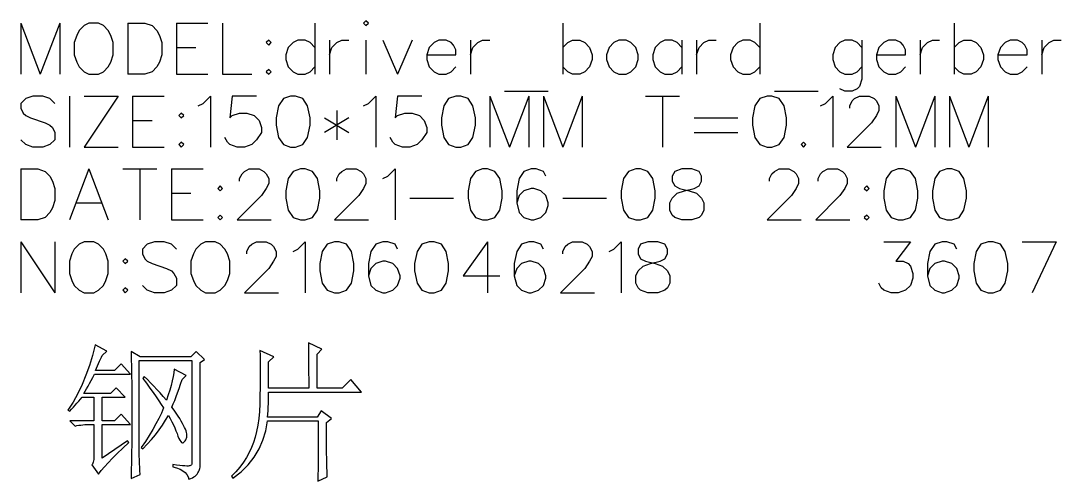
# Model space of a CAD drawing. Extents: x -75 to 75, y -125 to 75.
# Drawn here: x -68.5 to 7.9, y -125.2 to -91.4 of the extents above; entities that cross this region are included whole.
import ezdxf

# ---------------------------------------------------------------- set-up
doc = ezdxf.new("R2010")
doc.units = 0
doc.header["$MEASUREMENT"] = 0
doc.layers.get('0').update_dxf_attribs({"linetype": 'CONTINUOUS'})

msp = doc.modelspace()

# ---------------------------------------------------------------- linework, layer by layer
for points in [[(-68.54605, -91.540479), (-68.54605, -95.290479)], [(-68.54605, -91.540479), (-67.117476, -95.290479)], [(-65.688906, -91.540479), (-67.117476, -95.290479)], [(-65.688906, -91.540479), (-65.688906, -95.290479)], [(-63.546045, -91.540479), (-63.903188, -91.719043), (-63.903188, -91.719043), (-64.260332, -92.076191), (-64.260332, -92.076191), (-64.438911, -92.43333), (-64.438911, -92.43333), (-64.617476, -92.969053), (-64.617476, -92.969053), (-64.617476, -93.861904), (-64.617476, -93.861904), (-64.438911, -94.397617), (-64.438911, -94.397617), (-64.260332, -94.754766), (-64.260332, -94.754766), (-63.903188, -95.111904), (-63.903188, -95.111904), (-63.546045, -95.290479), (-63.546045, -95.290479), (-62.831768, -95.290479), (-62.831768, -95.290479), (-62.474619, -95.111904), (-62.474619, -95.111904), (-62.117476, -94.754766), (-62.117476, -94.754766), (-61.938906, -94.397617), (-61.938906, -94.397617), (-61.760337, -93.861904), (-61.760337, -93.861904), (-61.760337, -92.969053), (-61.760337, -92.969053), (-61.938906, -92.43333), (-61.938906, -92.43333), (-62.117476, -92.076191), (-62.117476, -92.076191), (-62.474619, -91.719043), (-62.474619, -91.719043), (-62.831768, -91.540479), (-62.831768, -91.540479), (-63.546045, -91.540479)], [(-60.688906, -91.540479), (-60.688906, -95.290479)], [(-60.688906, -91.540479), (-59.438906, -91.540479), (-59.438906, -91.540479), (-58.903193, -91.719043), (-58.903193, -91.719043), (-58.54605, -92.076191), (-58.54605, -92.076191), (-58.367476, -92.43333), (-58.367476, -92.43333), (-58.188906, -92.969053), (-58.188906, -92.969053), (-58.188906, -93.861904), (-58.188906, -93.861904), (-58.367476, -94.397617), (-58.367476, -94.397617), (-58.54605, -94.754766), (-58.54605, -94.754766), (-58.903193, -95.111904), (-58.903193, -95.111904), (-59.438906, -95.290479), (-59.438906, -95.290479), (-60.688906, -95.290479)], [(-57.117476, -91.540479), (-57.117476, -95.290479)], [(-57.117476, -91.540479), (-54.79605, -91.540479)], [(-53.724619, -91.540479), (-53.724619, -95.290479)], [(-46.938906, -91.540479), (-46.938906, -95.290479)], [(-43.367476, -91.540479), (-43.188906, -91.719043), (-43.188906, -91.719043), (-43.010337, -91.540479), (-43.010337, -91.540479), (-43.188906, -91.361914), (-43.188906, -91.361914), (-43.367476, -91.540479)], [(-28.724622, -91.540479), (-28.724622, -95.290479)], [(-14.260337, -91.540479), (-14.260337, -95.290479)], [(0.025377, -91.540479), (0.025377, -95.290479)], [(-50.331763, -92.790479), (-50.510337, -92.969053), (-50.510337, -92.969053), (-50.331763, -93.147617), (-50.331763, -93.147617), (-50.153193, -92.969053), (-50.153193, -92.969053), (-50.331763, -92.790479)], [(-46.938906, -93.326191), (-47.296045, -92.969053), (-47.296045, -92.969053), (-47.653188, -92.790479), (-47.653188, -92.790479), (-48.188906, -92.790479), (-48.188906, -92.790479), (-48.54605, -92.969053), (-48.54605, -92.969053), (-48.903188, -93.326191), (-48.903188, -93.326191), (-49.081763, -93.861904), (-49.081763, -93.861904), (-49.081763, -94.219053), (-49.081763, -94.219053), (-48.903188, -94.754766), (-48.903188, -94.754766), (-48.54605, -95.111904), (-48.54605, -95.111904), (-48.188906, -95.290479), (-48.188906, -95.290479), (-47.653188, -95.290479), (-47.653188, -95.290479), (-47.296045, -95.111904), (-47.296045, -95.111904), (-46.938906, -94.754766)], [(-45.867476, -92.790479), (-45.867476, -95.290479)], [(-45.867476, -93.861904), (-45.688906, -93.326191), (-45.688906, -93.326191), (-45.331763, -92.969053), (-45.331763, -92.969053), (-44.974619, -92.790479), (-44.974619, -92.790479), (-44.438906, -92.790479)], [(-43.188906, -92.790479), (-43.188906, -95.290479)], [(-41.938906, -92.790479), (-40.867478, -95.290479)], [(-39.796047, -92.790479), (-40.867478, -95.290479)], [(-38.724619, -93.861904), (-36.581763, -93.861904), (-36.581763, -93.861904), (-36.581763, -93.504766), (-36.581763, -93.504766), (-36.760334, -93.147617), (-36.760334, -93.147617), (-36.938906, -92.969053), (-36.938906, -92.969053), (-37.29605, -92.790479), (-37.29605, -92.790479), (-37.83176, -92.790479), (-37.83176, -92.790479), (-38.188904, -92.969053), (-38.188904, -92.969053), (-38.546047, -93.326191), (-38.546047, -93.326191), (-38.724619, -93.861904), (-38.724619, -93.861904), (-38.724619, -94.219053), (-38.724619, -94.219053), (-38.546047, -94.754766), (-38.546047, -94.754766), (-38.188904, -95.111904), (-38.188904, -95.111904), (-37.83176, -95.290479), (-37.83176, -95.290479), (-37.29605, -95.290479), (-37.29605, -95.290479), (-36.938906, -95.111904), (-36.938906, -95.111904), (-36.581763, -94.754766)], [(-35.510334, -92.790479), (-35.510334, -95.290479)], [(-35.510334, -93.861904), (-35.331763, -93.326191), (-35.331763, -93.326191), (-34.974619, -92.969053), (-34.974619, -92.969053), (-34.617476, -92.790479), (-34.617476, -92.790479), (-34.081765, -92.790479)], [(-28.724622, -93.326191), (-28.367478, -92.969053), (-28.367478, -92.969053), (-28.010334, -92.790479), (-28.010334, -92.790479), (-27.474619, -92.790479), (-27.474619, -92.790479), (-27.11748, -92.969053), (-27.11748, -92.969053), (-26.760337, -93.326191), (-26.760337, -93.326191), (-26.581765, -93.861904), (-26.581765, -93.861904), (-26.581765, -94.219053), (-26.581765, -94.219053), (-26.760337, -94.754766), (-26.760337, -94.754766), (-27.11748, -95.111904), (-27.11748, -95.111904), (-27.474619, -95.290479), (-27.474619, -95.290479), (-28.010334, -95.290479), (-28.010334, -95.290479), (-28.367478, -95.111904), (-28.367478, -95.111904), (-28.724622, -94.754766)], [(-24.617478, -92.790479), (-24.974622, -92.969053), (-24.974622, -92.969053), (-25.331765, -93.326191), (-25.331765, -93.326191), (-25.510334, -93.861904), (-25.510334, -93.861904), (-25.510334, -94.219053), (-25.510334, -94.219053), (-25.331765, -94.754766), (-25.331765, -94.754766), (-24.974622, -95.111904), (-24.974622, -95.111904), (-24.617478, -95.290479), (-24.617478, -95.290479), (-24.081763, -95.290479), (-24.081763, -95.290479), (-23.724619, -95.111904), (-23.724619, -95.111904), (-23.36748, -94.754766), (-23.36748, -94.754766), (-23.188909, -94.219053), (-23.188909, -94.219053), (-23.188909, -93.861904), (-23.188909, -93.861904), (-23.36748, -93.326191), (-23.36748, -93.326191), (-23.724619, -92.969053), (-23.724619, -92.969053), (-24.081763, -92.790479), (-24.081763, -92.790479), (-24.617478, -92.790479)], [(-19.974619, -93.326191), (-20.331763, -92.969053), (-20.331763, -92.969053), (-20.688906, -92.790479), (-20.688906, -92.790479), (-21.224622, -92.790479), (-21.224622, -92.790479), (-21.581765, -92.969053), (-21.581765, -92.969053), (-21.938906, -93.326191), (-21.938906, -93.326191), (-22.117478, -93.861904), (-22.117478, -93.861904), (-22.117478, -94.219053), (-22.117478, -94.219053), (-21.938906, -94.754766), (-21.938906, -94.754766), (-21.581765, -95.111904), (-21.581765, -95.111904), (-21.224622, -95.290479), (-21.224622, -95.290479), (-20.688906, -95.290479), (-20.688906, -95.290479), (-20.331763, -95.111904), (-20.331763, -95.111904), (-19.974619, -94.754766)], [(-19.974619, -92.790479), (-19.974619, -95.290479)], [(-18.903192, -92.790479), (-18.903192, -95.290479)], [(-18.903192, -93.861904), (-18.72462, -93.326191), (-18.72462, -93.326191), (-18.367477, -92.969053), (-18.367477, -92.969053), (-18.010333, -92.790479), (-18.010333, -92.790479), (-17.474622, -92.790479)], [(-14.260337, -93.326191), (-14.617477, -92.969053), (-14.617477, -92.969053), (-14.97462, -92.790479), (-14.97462, -92.790479), (-15.510336, -92.790479), (-15.510336, -92.790479), (-15.867479, -92.969053), (-15.867479, -92.969053), (-16.224619, -93.326191), (-16.224619, -93.326191), (-16.403191, -93.861904), (-16.403191, -93.861904), (-16.403191, -94.219053), (-16.403191, -94.219053), (-16.224619, -94.754766), (-16.224619, -94.754766), (-15.867479, -95.111904), (-15.867479, -95.111904), (-15.510336, -95.290479), (-15.510336, -95.290479), (-14.97462, -95.290479), (-14.97462, -95.290479), (-14.617477, -95.111904), (-14.617477, -95.111904), (-14.260337, -94.754766)], [(-6.760336, -93.326191), (-7.117476, -92.969053), (-7.117476, -92.969053), (-7.47462, -92.790479), (-7.47462, -92.790479), (-8.010335, -92.790479), (-8.010335, -92.790479), (-8.367479, -92.969053), (-8.367479, -92.969053), (-8.724622, -93.326191), (-8.724622, -93.326191), (-8.90319, -93.861904), (-8.90319, -93.861904), (-8.90319, -94.219053), (-8.90319, -94.219053), (-8.724622, -94.754766), (-8.724622, -94.754766), (-8.367479, -95.111904), (-8.367479, -95.111904), (-8.010335, -95.290479), (-8.010335, -95.290479), (-7.47462, -95.290479), (-7.47462, -95.290479), (-7.117476, -95.111904), (-7.117476, -95.111904), (-6.760336, -94.754766)], [(-6.760336, -92.790479), (-6.760336, -95.647617), (-6.760336, -95.647617), (-6.938908, -96.18334), (-6.938908, -96.18334), (-7.117476, -96.361904), (-7.117476, -96.361904), (-7.47462, -96.540479), (-7.47462, -96.540479), (-8.010335, -96.540479), (-8.010335, -96.540479), (-8.367479, -96.361904)], [(-5.688906, -93.861904), (-3.546052, -93.861904), (-3.546052, -93.861904), (-3.546052, -93.504766), (-3.546052, -93.504766), (-3.72462, -93.147617), (-3.72462, -93.147617), (-3.903195, -92.969053), (-3.903195, -92.969053), (-4.260331, -92.790479), (-4.260331, -92.790479), (-4.79605, -92.790479), (-4.79605, -92.790479), (-5.153194, -92.969053), (-5.153194, -92.969053), (-5.510338, -93.326191), (-5.510338, -93.326191), (-5.688906, -93.861904), (-5.688906, -93.861904), (-5.688906, -94.219053), (-5.688906, -94.219053), (-5.510338, -94.754766), (-5.510338, -94.754766), (-5.153194, -95.111904), (-5.153194, -95.111904), (-4.79605, -95.290479), (-4.79605, -95.290479), (-4.260331, -95.290479), (-4.260331, -95.290479), (-3.903195, -95.111904), (-3.903195, -95.111904), (-3.546052, -94.754766)], [(-2.474621, -92.790479), (-2.474621, -95.290479)], [(-2.474621, -93.861904), (-2.296053, -93.326191), (-2.296053, -93.326191), (-1.938909, -92.969053), (-1.938909, -92.969053), (-1.581766, -92.790479), (-1.581766, -92.790479), (-1.046047, -92.790479)], [(0.025377, -93.326191), (0.38252, -92.969053), (0.38252, -92.969053), (0.739664, -92.790479), (0.739664, -92.790479), (1.275383, -92.790479), (1.275383, -92.790479), (1.632519, -92.969053), (1.632519, -92.969053), (1.989663, -93.326191), (1.989663, -93.326191), (2.168238, -93.861904), (2.168238, -93.861904), (2.168238, -94.219053), (2.168238, -94.219053), (1.989663, -94.754766), (1.989663, -94.754766), (1.632519, -95.111904), (1.632519, -95.111904), (1.275383, -95.290479), (1.275383, -95.290479), (0.739664, -95.290479), (0.739664, -95.290479), (0.38252, -95.111904), (0.38252, -95.111904), (0.025377, -94.754766)], [(3.239662, -93.861904), (5.382523, -93.861904), (5.382523, -93.861904), (5.382523, -93.504766), (5.382523, -93.504766), (5.203947, -93.147617), (5.203947, -93.147617), (5.025379, -92.969053), (5.025379, -92.969053), (4.668236, -92.790479), (4.668236, -92.790479), (4.132524, -92.790479), (4.132524, -92.790479), (3.775381, -92.969053), (3.775381, -92.969053), (3.418237, -93.326191), (3.418237, -93.326191), (3.239662, -93.861904), (3.239662, -93.861904), (3.239662, -94.219053), (3.239662, -94.219053), (3.418237, -94.754766), (3.418237, -94.754766), (3.775381, -95.111904), (3.775381, -95.111904), (4.132524, -95.290479), (4.132524, -95.290479), (4.668236, -95.290479), (4.668236, -95.290479), (5.025379, -95.111904), (5.025379, -95.111904), (5.382523, -94.754766)], [(6.453954, -92.790479), (6.453954, -95.290479)], [(6.453954, -93.861904), (6.632522, -93.326191), (6.632522, -93.326191), (6.989666, -92.969053), (6.989666, -92.969053), (7.346809, -92.790479), (7.346809, -92.790479), (7.882521, -92.790479)], [(-57.117476, -93.326191), (-55.688906, -93.326191)], [(-57.117476, -95.290479), (-54.79605, -95.290479)], [(-53.724619, -95.290479), (-51.581763, -95.290479)], [(-50.331763, -94.93334), (-50.510337, -95.111904), (-50.510337, -95.111904), (-50.331763, -95.290479), (-50.331763, -95.290479), (-50.153193, -95.111904), (-50.153193, -95.111904), (-50.331763, -94.93334)], [(-66.04605, -97.43334), (-66.403193, -97.076191), (-66.403193, -97.076191), (-66.938906, -96.897627), (-66.938906, -96.897627), (-67.653193, -96.897627), (-67.653193, -96.897627), (-68.188906, -97.076191), (-68.188906, -97.076191), (-68.54605, -97.43334), (-68.54605, -97.43334), (-68.54605, -97.790479), (-68.54605, -97.790479), (-68.36748, -98.147627), (-68.36748, -98.147627), (-68.188906, -98.326191), (-68.188906, -98.326191), (-67.831763, -98.504766), (-67.831763, -98.504766), (-66.760332, -98.861914), (-66.760332, -98.861914), (-66.403193, -99.040479), (-66.403193, -99.040479), (-66.224619, -99.219043), (-66.224619, -99.219043), (-66.04605, -99.576191), (-66.04605, -99.576191), (-66.04605, -100.111914), (-66.04605, -100.111914), (-66.403193, -100.469053), (-66.403193, -100.469053), (-66.938906, -100.647617), (-66.938906, -100.647617), (-67.653193, -100.647617), (-67.653193, -100.647617), (-68.188906, -100.469053), (-68.188906, -100.469053), (-68.54605, -100.111914)], [(-64.974619, -96.897627), (-64.974619, -100.647617)], [(-61.403193, -96.897627), (-63.903188, -100.647617)], [(-63.903188, -96.897627), (-61.403193, -96.897627)], [(-60.331763, -96.897627), (-60.331763, -100.647617)], [(-60.331763, -96.897627), (-58.010337, -96.897627)], [(-55.510337, -97.611904), (-55.153193, -97.43334), (-55.153193, -97.43334), (-54.617476, -96.897627), (-54.617476, -96.897627), (-54.617476, -100.647617)], [(-51.224619, -96.897627), (-53.010332, -96.897627), (-53.010332, -96.897627), (-53.188906, -98.504766), (-53.188906, -98.504766), (-53.010332, -98.326191), (-53.010332, -98.326191), (-52.474619, -98.147627), (-52.474619, -98.147627), (-51.938906, -98.147627), (-51.938906, -98.147627), (-51.403193, -98.326191), (-51.403193, -98.326191), (-51.046045, -98.68333), (-51.046045, -98.68333), (-50.867476, -99.219043), (-50.867476, -99.219043), (-50.867476, -99.576191), (-50.867476, -99.576191), (-51.224619, -100.111914), (-51.224619, -100.111914), (-51.581763, -100.469053), (-51.581763, -100.469053), (-52.11748, -100.647617), (-52.11748, -100.647617), (-52.653188, -100.647617), (-52.653188, -100.647617), (-53.188906, -100.469053), (-53.188906, -100.469053), (-53.367476, -100.290479), (-53.367476, -100.290479), (-53.54605, -99.93333)], [(-48.724619, -96.897627), (-49.260332, -97.076191), (-49.260332, -97.076191), (-49.617476, -97.611904), (-49.617476, -97.611904), (-49.79605, -98.504766), (-49.79605, -98.504766), (-49.79605, -99.040479), (-49.79605, -99.040479), (-49.617476, -99.93333), (-49.617476, -99.93333), (-49.260332, -100.469053), (-49.260332, -100.469053), (-48.724619, -100.647617), (-48.724619, -100.647617), (-48.367476, -100.647617), (-48.367476, -100.647617), (-47.831763, -100.469053), (-47.831763, -100.469053), (-47.474619, -99.93333), (-47.474619, -99.93333), (-47.296045, -99.040479), (-47.296045, -99.040479), (-47.296045, -98.504766), (-47.296045, -98.504766), (-47.474619, -97.611904), (-47.474619, -97.611904), (-47.831763, -97.076191), (-47.831763, -97.076191), (-48.367476, -96.897627), (-48.367476, -96.897627), (-48.724619, -96.897627)], [(-43.367476, -97.611904), (-43.010337, -97.43334), (-43.010337, -97.43334), (-42.474619, -96.897627), (-42.474619, -96.897627), (-42.474619, -100.647617)], [(-39.081763, -96.897627), (-40.867478, -96.897627), (-40.867478, -96.897627), (-41.04605, -98.504766), (-41.04605, -98.504766), (-40.867478, -98.326191), (-40.867478, -98.326191), (-40.331763, -98.147627), (-40.331763, -98.147627), (-39.796047, -98.147627), (-39.796047, -98.147627), (-39.260334, -98.326191), (-39.260334, -98.326191), (-38.903191, -98.68333), (-38.903191, -98.68333), (-38.724619, -99.219043), (-38.724619, -99.219043), (-38.724619, -99.576191), (-38.724619, -99.576191), (-39.081763, -100.111914), (-39.081763, -100.111914), (-39.438906, -100.469053), (-39.438906, -100.469053), (-39.974619, -100.647617), (-39.974619, -100.647617), (-40.510334, -100.647617), (-40.510334, -100.647617), (-41.04605, -100.469053), (-41.04605, -100.469053), (-41.224619, -100.290479), (-41.224619, -100.290479), (-41.403193, -99.93333)], [(-36.581763, -96.897627), (-37.117478, -97.076191), (-37.117478, -97.076191), (-37.474622, -97.611904), (-37.474622, -97.611904), (-37.653193, -98.504766), (-37.653193, -98.504766), (-37.653193, -99.040479), (-37.653193, -99.040479), (-37.474622, -99.93333), (-37.474622, -99.93333), (-37.117478, -100.469053), (-37.117478, -100.469053), (-36.581763, -100.647617), (-36.581763, -100.647617), (-36.224622, -100.647617), (-36.224622, -100.647617), (-35.688906, -100.469053), (-35.688906, -100.469053), (-35.331763, -99.93333), (-35.331763, -99.93333), (-35.153191, -99.040479), (-35.153191, -99.040479), (-35.153191, -98.504766), (-35.153191, -98.504766), (-35.331763, -97.611904), (-35.331763, -97.611904), (-35.688906, -97.076191), (-35.688906, -97.076191), (-36.224622, -96.897627), (-36.224622, -96.897627), (-36.581763, -96.897627)], [(-34.081765, -96.897627), (-34.081765, -100.647617)], [(-34.081765, -96.897627), (-32.653193, -100.647617)], [(-33.010334, -96.540479), (-29.79605, -96.540479)], [(-31.224619, -96.897627), (-32.653193, -100.647617)], [(-31.224619, -96.897627), (-31.224619, -100.647617)], [(-30.153193, -96.897627), (-30.153193, -100.647617)], [(-30.153193, -96.897627), (-28.724622, -100.647617)], [(-27.296047, -96.897627), (-28.724622, -100.647617)], [(-27.296047, -96.897627), (-27.296047, -100.647617)], [(-22.653193, -96.897627), (-20.153191, -96.897627)], [(-21.403193, -96.897627), (-21.403193, -100.647617)], [(-13.724622, -96.897627), (-14.260337, -97.076191), (-14.260337, -97.076191), (-14.617477, -97.611904), (-14.617477, -97.611904), (-14.796049, -98.504766), (-14.796049, -98.504766), (-14.796049, -99.040479), (-14.796049, -99.040479), (-14.617477, -99.93333), (-14.617477, -99.93333), (-14.260337, -100.469053), (-14.260337, -100.469053), (-13.724622, -100.647617), (-13.724622, -100.647617), (-13.367478, -100.647617), (-13.367478, -100.647617), (-12.831763, -100.469053), (-12.831763, -100.469053), (-12.474623, -99.93333), (-12.474623, -99.93333), (-12.296051, -99.040479), (-12.296051, -99.040479), (-12.296051, -98.504766), (-12.296051, -98.504766), (-12.474623, -97.611904), (-12.474623, -97.611904), (-12.831763, -97.076191), (-12.831763, -97.076191), (-13.367478, -96.897627), (-13.367478, -96.897627), (-13.724622, -96.897627)], [(-13.188906, -96.540479), (-9.974621, -96.540479)], [(-9.796049, -97.611904), (-9.438906, -97.43334), (-9.438906, -97.43334), (-8.90319, -96.897627), (-8.90319, -96.897627), (-8.90319, -100.647617)], [(-7.653192, -97.790479), (-7.653192, -97.611904), (-7.653192, -97.611904), (-7.47462, -97.254756), (-7.47462, -97.254756), (-7.296048, -97.076191), (-7.296048, -97.076191), (-6.938908, -96.897627), (-6.938908, -96.897627), (-6.224621, -96.897627), (-6.224621, -96.897627), (-5.867481, -97.076191), (-5.867481, -97.076191), (-5.688906, -97.254756), (-5.688906, -97.254756), (-5.510338, -97.611904), (-5.510338, -97.611904), (-5.510338, -97.969043), (-5.510338, -97.969043), (-5.688906, -98.326191), (-5.688906, -98.326191), (-6.046049, -98.861914), (-6.046049, -98.861914), (-7.831763, -100.647617), (-7.831763, -100.647617), (-5.331762, -100.647617)], [(-4.260331, -96.897627), (-4.260331, -100.647617)], [(-4.260331, -96.897627), (-2.831765, -100.647617)], [(-1.40319, -96.897627), (-2.831765, -100.647617)], [(-1.40319, -96.897627), (-1.40319, -100.647617)], [(-0.331767, -96.897627), (-0.331767, -100.647617)], [(-0.331767, -96.897627), (1.096808, -100.647617)], [(2.525382, -96.897627), (1.096808, -100.647617)], [(2.525382, -96.897627), (2.525382, -100.647617)], [(-56.760332, -98.147627), (-56.938906, -98.326191), (-56.938906, -98.326191), (-56.760332, -98.504766), (-56.760332, -98.504766), (-56.581763, -98.326191), (-56.581763, -98.326191), (-56.760332, -98.147627)], [(-46.224619, -98.504766), (-44.438906, -99.576191)], [(-44.438906, -98.504766), (-46.224619, -99.576191)], [(-45.331763, -97.969043), (-45.331763, -100.111914)], [(-19.081764, -98.504766), (-15.867479, -98.504766)], [(-60.331763, -98.68333), (-58.903193, -98.68333)], [(-19.081764, -99.576191), (-15.867479, -99.576191)], [(-63.903188, -100.647617), (-61.403193, -100.647617)], [(-60.331763, -100.647617), (-58.010337, -100.647617)], [(-56.760332, -100.290479), (-56.938906, -100.469053), (-56.938906, -100.469053), (-56.760332, -100.647617), (-56.760332, -100.647617), (-56.581763, -100.469053), (-56.581763, -100.469053), (-56.760332, -100.290479)], [(-11.046049, -100.290479), (-11.22462, -100.469053), (-11.22462, -100.469053), (-11.046049, -100.647617), (-11.046049, -100.647617), (-10.867477, -100.469053), (-10.867477, -100.469053), (-11.046049, -100.290479)], [(-68.54605, -102.254766), (-68.54605, -106.004766)], [(-68.54605, -102.254766), (-67.29605, -102.254766), (-67.29605, -102.254766), (-66.760332, -102.43334), (-66.760332, -102.43334), (-66.403193, -102.790479), (-66.403193, -102.790479), (-66.224619, -103.147617), (-66.224619, -103.147617), (-66.04605, -103.68334), (-66.04605, -103.68334), (-66.04605, -104.576191), (-66.04605, -104.576191), (-66.224619, -105.111904), (-66.224619, -105.111904), (-66.403193, -105.469053), (-66.403193, -105.469053), (-66.760332, -105.826191), (-66.760332, -105.826191), (-67.29605, -106.004766), (-67.29605, -106.004766), (-68.54605, -106.004766)], [(-63.546045, -102.254766), (-64.974619, -106.004766)], [(-63.546045, -102.254766), (-62.117476, -106.004766)], [(-61.04605, -102.254766), (-58.54605, -102.254766)], [(-59.79605, -102.254766), (-59.79605, -106.004766)], [(-57.474619, -102.254766), (-57.474619, -106.004766)], [(-57.474619, -102.254766), (-55.153193, -102.254766)], [(-52.474619, -103.147617), (-52.474619, -102.969053), (-52.474619, -102.969053), (-52.29605, -102.611904), (-52.29605, -102.611904), (-52.11748, -102.43334), (-52.11748, -102.43334), (-51.760337, -102.254766), (-51.760337, -102.254766), (-51.046045, -102.254766), (-51.046045, -102.254766), (-50.688901, -102.43334), (-50.688901, -102.43334), (-50.510337, -102.611904), (-50.510337, -102.611904), (-50.331763, -102.969053), (-50.331763, -102.969053), (-50.331763, -103.326191), (-50.331763, -103.326191), (-50.510337, -103.68334), (-50.510337, -103.68334), (-50.867476, -104.219053), (-50.867476, -104.219053), (-52.653188, -106.004766), (-52.653188, -106.004766), (-50.153193, -106.004766)], [(-48.010332, -102.254766), (-48.54605, -102.43334), (-48.54605, -102.43334), (-48.903188, -102.969053), (-48.903188, -102.969053), (-49.081763, -103.861904), (-49.081763, -103.861904), (-49.081763, -104.397627), (-49.081763, -104.397627), (-48.903188, -105.290479), (-48.903188, -105.290479), (-48.54605, -105.826191), (-48.54605, -105.826191), (-48.010332, -106.004766), (-48.010332, -106.004766), (-47.653188, -106.004766), (-47.653188, -106.004766), (-47.117476, -105.826191), (-47.117476, -105.826191), (-46.760337, -105.290479), (-46.760337, -105.290479), (-46.581763, -104.397627), (-46.581763, -104.397627), (-46.581763, -103.861904), (-46.581763, -103.861904), (-46.760337, -102.969053), (-46.760337, -102.969053), (-47.117476, -102.43334), (-47.117476, -102.43334), (-47.653188, -102.254766), (-47.653188, -102.254766), (-48.010332, -102.254766)], [(-45.331763, -103.147617), (-45.331763, -102.969053), (-45.331763, -102.969053), (-45.153188, -102.611904), (-45.153188, -102.611904), (-44.974619, -102.43334), (-44.974619, -102.43334), (-44.617476, -102.254766), (-44.617476, -102.254766), (-43.903188, -102.254766), (-43.903188, -102.254766), (-43.546045, -102.43334), (-43.546045, -102.43334), (-43.367476, -102.611904), (-43.367476, -102.611904), (-43.188906, -102.969053), (-43.188906, -102.969053), (-43.188906, -103.326191), (-43.188906, -103.326191), (-43.367476, -103.68334), (-43.367476, -103.68334), (-43.724619, -104.219053), (-43.724619, -104.219053), (-45.510332, -106.004766), (-45.510332, -106.004766), (-43.010337, -106.004766)], [(-41.938906, -102.969053), (-41.581763, -102.790479), (-41.581763, -102.790479), (-41.04605, -102.254766), (-41.04605, -102.254766), (-41.04605, -106.004766)], [(-34.617476, -102.254766), (-35.153191, -102.43334), (-35.153191, -102.43334), (-35.510334, -102.969053), (-35.510334, -102.969053), (-35.688906, -103.861904), (-35.688906, -103.861904), (-35.688906, -104.397627), (-35.688906, -104.397627), (-35.510334, -105.290479), (-35.510334, -105.290479), (-35.153191, -105.826191), (-35.153191, -105.826191), (-34.617476, -106.004766), (-34.617476, -106.004766), (-34.260337, -106.004766), (-34.260337, -106.004766), (-33.724622, -105.826191), (-33.724622, -105.826191), (-33.367478, -105.290479), (-33.367478, -105.290479), (-33.188906, -104.397627), (-33.188906, -104.397627), (-33.188906, -103.861904), (-33.188906, -103.861904), (-33.367478, -102.969053), (-33.367478, -102.969053), (-33.724622, -102.43334), (-33.724622, -102.43334), (-34.260337, -102.254766), (-34.260337, -102.254766), (-34.617476, -102.254766)], [(-29.974622, -102.790479), (-30.153193, -102.43334), (-30.153193, -102.43334), (-30.688909, -102.254766), (-30.688909, -102.254766), (-31.046047, -102.254766), (-31.046047, -102.254766), (-31.581763, -102.43334), (-31.581763, -102.43334), (-31.938906, -102.969053), (-31.938906, -102.969053), (-32.117478, -103.861904), (-32.117478, -103.861904), (-32.117478, -104.754766), (-32.117478, -104.754766), (-31.938906, -105.469053), (-31.938906, -105.469053), (-31.581763, -105.826191), (-31.581763, -105.826191), (-31.046047, -106.004766), (-31.046047, -106.004766), (-30.867476, -106.004766), (-30.867476, -106.004766), (-30.331765, -105.826191), (-30.331765, -105.826191), (-29.974622, -105.469053), (-29.974622, -105.469053), (-29.79605, -104.93334), (-29.79605, -104.93334), (-29.79605, -104.754766), (-29.79605, -104.754766), (-29.974622, -104.219053), (-29.974622, -104.219053), (-30.331765, -103.861904), (-30.331765, -103.861904), (-30.867476, -103.68334), (-30.867476, -103.68334), (-31.046047, -103.68334), (-31.046047, -103.68334), (-31.581763, -103.861904), (-31.581763, -103.861904), (-31.938906, -104.219053), (-31.938906, -104.219053), (-32.117478, -104.754766)], [(-23.36748, -102.254766), (-23.903191, -102.43334), (-23.903191, -102.43334), (-24.260334, -102.969053), (-24.260334, -102.969053), (-24.438906, -103.861904), (-24.438906, -103.861904), (-24.438906, -104.397627), (-24.438906, -104.397627), (-24.260334, -105.290479), (-24.260334, -105.290479), (-23.903191, -105.826191), (-23.903191, -105.826191), (-23.36748, -106.004766), (-23.36748, -106.004766), (-23.010337, -106.004766), (-23.010337, -106.004766), (-22.474622, -105.826191), (-22.474622, -105.826191), (-22.117478, -105.290479), (-22.117478, -105.290479), (-21.938906, -104.397627), (-21.938906, -104.397627), (-21.938906, -103.861904), (-21.938906, -103.861904), (-22.117478, -102.969053), (-22.117478, -102.969053), (-22.474622, -102.43334), (-22.474622, -102.43334), (-23.010337, -102.254766), (-23.010337, -102.254766), (-23.36748, -102.254766)], [(-19.974619, -102.254766), (-20.510334, -102.43334), (-20.510334, -102.43334), (-20.688906, -102.790479), (-20.688906, -102.790479), (-20.688906, -103.147617), (-20.688906, -103.147617), (-20.510334, -103.504766), (-20.510334, -103.504766), (-20.153191, -103.68334), (-20.153191, -103.68334), (-19.438907, -103.861904), (-19.438907, -103.861904), (-18.903192, -104.040479), (-18.903192, -104.040479), (-18.546049, -104.397627), (-18.546049, -104.397627), (-18.367477, -104.754766), (-18.367477, -104.754766), (-18.367477, -105.290479), (-18.367477, -105.290479), (-18.546049, -105.647627), (-18.546049, -105.647627), (-18.72462, -105.826191), (-18.72462, -105.826191), (-19.260336, -106.004766), (-19.260336, -106.004766), (-19.974619, -106.004766), (-19.974619, -106.004766), (-20.510334, -105.826191), (-20.510334, -105.826191), (-20.688906, -105.647627), (-20.688906, -105.647627), (-20.867478, -105.290479), (-20.867478, -105.290479), (-20.867478, -104.754766), (-20.867478, -104.754766), (-20.688906, -104.397627), (-20.688906, -104.397627), (-20.331763, -104.040479), (-20.331763, -104.040479), (-19.796051, -103.861904), (-19.796051, -103.861904), (-19.081764, -103.68334), (-19.081764, -103.68334), (-18.72462, -103.504766), (-18.72462, -103.504766), (-18.546049, -103.147617), (-18.546049, -103.147617), (-18.546049, -102.790479), (-18.546049, -102.790479), (-18.72462, -102.43334), (-18.72462, -102.43334), (-19.260336, -102.254766), (-19.260336, -102.254766), (-19.974619, -102.254766)], [(-13.54605, -103.147617), (-13.54605, -102.969053), (-13.54605, -102.969053), (-13.367478, -102.611904), (-13.367478, -102.611904), (-13.188906, -102.43334), (-13.188906, -102.43334), (-12.831763, -102.254766), (-12.831763, -102.254766), (-12.117479, -102.254766), (-12.117479, -102.254766), (-11.760336, -102.43334), (-11.760336, -102.43334), (-11.581764, -102.611904), (-11.581764, -102.611904), (-11.403192, -102.969053), (-11.403192, -102.969053), (-11.403192, -103.326191), (-11.403192, -103.326191), (-11.581764, -103.68334), (-11.581764, -103.68334), (-11.938907, -104.219053), (-11.938907, -104.219053), (-13.724622, -106.004766), (-13.724622, -106.004766), (-11.22462, -106.004766)], [(-9.974621, -103.147617), (-9.974621, -102.969053), (-9.974621, -102.969053), (-9.796049, -102.611904), (-9.796049, -102.611904), (-9.617477, -102.43334), (-9.617477, -102.43334), (-9.260334, -102.254766), (-9.260334, -102.254766), (-8.54605, -102.254766), (-8.54605, -102.254766), (-8.188907, -102.43334), (-8.188907, -102.43334), (-8.010335, -102.611904), (-8.010335, -102.611904), (-7.831763, -102.969053), (-7.831763, -102.969053), (-7.831763, -103.326191), (-7.831763, -103.326191), (-8.010335, -103.68334), (-8.010335, -103.68334), (-8.367479, -104.219053), (-8.367479, -104.219053), (-10.153193, -106.004766), (-10.153193, -106.004766), (-7.653192, -106.004766)], [(-4.081763, -102.254766), (-4.617475, -102.43334), (-4.617475, -102.43334), (-4.974619, -102.969053), (-4.974619, -102.969053), (-5.153194, -103.861904), (-5.153194, -103.861904), (-5.153194, -104.397627), (-5.153194, -104.397627), (-4.974619, -105.290479), (-4.974619, -105.290479), (-4.617475, -105.826191), (-4.617475, -105.826191), (-4.081763, -106.004766), (-4.081763, -106.004766), (-3.72462, -106.004766), (-3.72462, -106.004766), (-3.188908, -105.826191), (-3.188908, -105.826191), (-2.831765, -105.290479), (-2.831765, -105.290479), (-2.653189, -104.397627), (-2.653189, -104.397627), (-2.653189, -103.861904), (-2.653189, -103.861904), (-2.831765, -102.969053), (-2.831765, -102.969053), (-3.188908, -102.43334), (-3.188908, -102.43334), (-3.72462, -102.254766), (-3.72462, -102.254766), (-4.081763, -102.254766)], [(-0.510335, -102.254766), (-1.046047, -102.43334), (-1.046047, -102.43334), (-1.40319, -102.969053), (-1.40319, -102.969053), (-1.581766, -103.861904), (-1.581766, -103.861904), (-1.581766, -104.397627), (-1.581766, -104.397627), (-1.40319, -105.290479), (-1.40319, -105.290479), (-1.046047, -105.826191), (-1.046047, -105.826191), (-0.510335, -106.004766), (-0.510335, -106.004766), (-0.153191, -106.004766), (-0.153191, -106.004766), (0.38252, -105.826191), (0.38252, -105.826191), (0.739664, -105.290479), (0.739664, -105.290479), (0.918239, -104.397627), (0.918239, -104.397627), (0.918239, -103.861904), (0.918239, -103.861904), (0.739664, -102.969053), (0.739664, -102.969053), (0.38252, -102.43334), (0.38252, -102.43334), (-0.153191, -102.254766), (-0.153191, -102.254766), (-0.510335, -102.254766)], [(-53.903193, -103.504766), (-54.081763, -103.68334), (-54.081763, -103.68334), (-53.903193, -103.861904), (-53.903193, -103.861904), (-53.724619, -103.68334), (-53.724619, -103.68334), (-53.903193, -103.504766)], [(-6.403193, -103.504766), (-6.581765, -103.68334), (-6.581765, -103.68334), (-6.403193, -103.861904), (-6.403193, -103.861904), (-6.224621, -103.68334), (-6.224621, -103.68334), (-6.403193, -103.504766)], [(-57.474619, -104.040479), (-56.04605, -104.040479)], [(-39.974619, -104.397627), (-36.760334, -104.397627)], [(-28.724622, -104.397627), (-25.510334, -104.397627)], [(-64.438911, -104.754766), (-62.653193, -104.754766)], [(-57.474619, -106.004766), (-55.153193, -106.004766)], [(-53.903193, -105.647627), (-54.081763, -105.826191), (-54.081763, -105.826191), (-53.903193, -106.004766), (-53.903193, -106.004766), (-53.724619, -105.826191), (-53.724619, -105.826191), (-53.903193, -105.647627)], [(-6.403193, -105.647627), (-6.581765, -105.826191), (-6.581765, -105.826191), (-6.403193, -106.004766), (-6.403193, -106.004766), (-6.224621, -105.826191), (-6.224621, -105.826191), (-6.403193, -105.647627)], [(-68.54605, -107.611914), (-68.54605, -111.361904)], [(-68.54605, -107.611914), (-66.04605, -111.361904)], [(-66.04605, -107.611914), (-66.04605, -111.361904)], [(-63.903188, -107.611914), (-64.260332, -107.790479), (-64.260332, -107.790479), (-64.617476, -108.147617), (-64.617476, -108.147617), (-64.796055, -108.504766), (-64.796055, -108.504766), (-64.974619, -109.040479), (-64.974619, -109.040479), (-64.974619, -109.93334), (-64.974619, -109.93334), (-64.796055, -110.469053), (-64.796055, -110.469053), (-64.617476, -110.826191), (-64.617476, -110.826191), (-64.260332, -111.18334), (-64.260332, -111.18334), (-63.903188, -111.361904), (-63.903188, -111.361904), (-63.188901, -111.361904), (-63.188901, -111.361904), (-62.831768, -111.18334), (-62.831768, -111.18334), (-62.474619, -110.826191), (-62.474619, -110.826191), (-62.29605, -110.469053), (-62.29605, -110.469053), (-62.117476, -109.93334), (-62.117476, -109.93334), (-62.117476, -109.040479), (-62.117476, -109.040479), (-62.29605, -108.504766), (-62.29605, -108.504766), (-62.474619, -108.147617), (-62.474619, -108.147617), (-62.831768, -107.790479), (-62.831768, -107.790479), (-63.188901, -107.611914), (-63.188901, -107.611914), (-63.903188, -107.611914)], [(-57.117476, -108.147617), (-57.474619, -107.790479), (-57.474619, -107.790479), (-58.010337, -107.611914), (-58.010337, -107.611914), (-58.724619, -107.611914), (-58.724619, -107.611914), (-59.260337, -107.790479), (-59.260337, -107.790479), (-59.61748, -108.147617), (-59.61748, -108.147617), (-59.61748, -108.504766), (-59.61748, -108.504766), (-59.438906, -108.861904), (-59.438906, -108.861904), (-59.260337, -109.040479), (-59.260337, -109.040479), (-58.903193, -109.219053), (-58.903193, -109.219053), (-57.831763, -109.576191), (-57.831763, -109.576191), (-57.474619, -109.754766), (-57.474619, -109.754766), (-57.29605, -109.93334), (-57.29605, -109.93334), (-57.117476, -110.290479), (-57.117476, -110.290479), (-57.117476, -110.826191), (-57.117476, -110.826191), (-57.474619, -111.18334), (-57.474619, -111.18334), (-58.010337, -111.361904), (-58.010337, -111.361904), (-58.724619, -111.361904), (-58.724619, -111.361904), (-59.260337, -111.18334), (-59.260337, -111.18334), (-59.61748, -110.826191)], [(-54.974619, -107.611914), (-55.331763, -107.790479), (-55.331763, -107.790479), (-55.688906, -108.147617), (-55.688906, -108.147617), (-55.86748, -108.504766), (-55.86748, -108.504766), (-56.04605, -109.040479), (-56.04605, -109.040479), (-56.04605, -109.93334), (-56.04605, -109.93334), (-55.86748, -110.469053), (-55.86748, -110.469053), (-55.688906, -110.826191), (-55.688906, -110.826191), (-55.331763, -111.18334), (-55.331763, -111.18334), (-54.974619, -111.361904), (-54.974619, -111.361904), (-54.260337, -111.361904), (-54.260337, -111.361904), (-53.903193, -111.18334), (-53.903193, -111.18334), (-53.54605, -110.826191), (-53.54605, -110.826191), (-53.367476, -110.469053), (-53.367476, -110.469053), (-53.188906, -109.93334), (-53.188906, -109.93334), (-53.188906, -109.040479), (-53.188906, -109.040479), (-53.367476, -108.504766), (-53.367476, -108.504766), (-53.54605, -108.147617), (-53.54605, -108.147617), (-53.903193, -107.790479), (-53.903193, -107.790479), (-54.260337, -107.611914), (-54.260337, -107.611914), (-54.974619, -107.611914)], [(-51.938906, -108.504766), (-51.938906, -108.326191), (-51.938906, -108.326191), (-51.760337, -107.969053), (-51.760337, -107.969053), (-51.581763, -107.790479), (-51.581763, -107.790479), (-51.224619, -107.611914), (-51.224619, -107.611914), (-50.510337, -107.611914), (-50.510337, -107.611914), (-50.153193, -107.790479), (-50.153193, -107.790479), (-49.974619, -107.969053), (-49.974619, -107.969053), (-49.79605, -108.326191), (-49.79605, -108.326191), (-49.79605, -108.68333), (-49.79605, -108.68333), (-49.974619, -109.040479), (-49.974619, -109.040479), (-50.331763, -109.576191), (-50.331763, -109.576191), (-52.11748, -111.361904), (-52.11748, -111.361904), (-49.617476, -111.361904)], [(-48.54605, -108.326191), (-48.188906, -108.147617), (-48.188906, -108.147617), (-47.653188, -107.611914), (-47.653188, -107.611914), (-47.653188, -111.361904)], [(-45.510332, -107.611914), (-46.04605, -107.790479), (-46.04605, -107.790479), (-46.403193, -108.326191), (-46.403193, -108.326191), (-46.581763, -109.219053), (-46.581763, -109.219053), (-46.581763, -109.754766), (-46.581763, -109.754766), (-46.403193, -110.647617), (-46.403193, -110.647617), (-46.04605, -111.18334), (-46.04605, -111.18334), (-45.510332, -111.361904), (-45.510332, -111.361904), (-45.153188, -111.361904), (-45.153188, -111.361904), (-44.617476, -111.18334), (-44.617476, -111.18334), (-44.260332, -110.647617), (-44.260332, -110.647617), (-44.081763, -109.754766), (-44.081763, -109.754766), (-44.081763, -109.219053), (-44.081763, -109.219053), (-44.260332, -108.326191), (-44.260332, -108.326191), (-44.617476, -107.790479), (-44.617476, -107.790479), (-45.153188, -107.611914), (-45.153188, -107.611914), (-45.510332, -107.611914)], [(-40.867478, -108.147617), (-41.04605, -107.790479), (-41.04605, -107.790479), (-41.581763, -107.611914), (-41.581763, -107.611914), (-41.938906, -107.611914), (-41.938906, -107.611914), (-42.474619, -107.790479), (-42.474619, -107.790479), (-42.831763, -108.326191), (-42.831763, -108.326191), (-43.010337, -109.219053), (-43.010337, -109.219053), (-43.010337, -110.111904), (-43.010337, -110.111904), (-42.831763, -110.826191), (-42.831763, -110.826191), (-42.474619, -111.18334), (-42.474619, -111.18334), (-41.938906, -111.361904), (-41.938906, -111.361904), (-41.760332, -111.361904), (-41.760332, -111.361904), (-41.224619, -111.18334), (-41.224619, -111.18334), (-40.867478, -110.826191), (-40.867478, -110.826191), (-40.688906, -110.290479), (-40.688906, -110.290479), (-40.688906, -110.111904), (-40.688906, -110.111904), (-40.867478, -109.576191), (-40.867478, -109.576191), (-41.224619, -109.219053), (-41.224619, -109.219053), (-41.760332, -109.040479), (-41.760332, -109.040479), (-41.938906, -109.040479), (-41.938906, -109.040479), (-42.474619, -109.219053), (-42.474619, -109.219053), (-42.831763, -109.576191), (-42.831763, -109.576191), (-43.010337, -110.111904)], [(-38.546047, -107.611914), (-39.081763, -107.790479), (-39.081763, -107.790479), (-39.438906, -108.326191), (-39.438906, -108.326191), (-39.617476, -109.219053), (-39.617476, -109.219053), (-39.617476, -109.754766), (-39.617476, -109.754766), (-39.438906, -110.647617), (-39.438906, -110.647617), (-39.081763, -111.18334), (-39.081763, -111.18334), (-38.546047, -111.361904), (-38.546047, -111.361904), (-38.188904, -111.361904), (-38.188904, -111.361904), (-37.653193, -111.18334), (-37.653193, -111.18334), (-37.29605, -110.647617), (-37.29605, -110.647617), (-37.117478, -109.754766), (-37.117478, -109.754766), (-37.117478, -109.219053), (-37.117478, -109.219053), (-37.29605, -108.326191), (-37.29605, -108.326191), (-37.653193, -107.790479), (-37.653193, -107.790479), (-38.188904, -107.611914), (-38.188904, -107.611914), (-38.546047, -107.611914)], [(-34.260337, -107.611914), (-36.04605, -110.111904), (-36.04605, -110.111904), (-33.367478, -110.111904)], [(-34.260337, -107.611914), (-34.260337, -111.361904)], [(-30.153193, -108.147617), (-30.331765, -107.790479), (-30.331765, -107.790479), (-30.867476, -107.611914), (-30.867476, -107.611914), (-31.224619, -107.611914), (-31.224619, -107.611914), (-31.760334, -107.790479), (-31.760334, -107.790479), (-32.117478, -108.326191), (-32.117478, -108.326191), (-32.29605, -109.219053), (-32.29605, -109.219053), (-32.29605, -110.111904), (-32.29605, -110.111904), (-32.117478, -110.826191), (-32.117478, -110.826191), (-31.760334, -111.18334), (-31.760334, -111.18334), (-31.224619, -111.361904), (-31.224619, -111.361904), (-31.046047, -111.361904), (-31.046047, -111.361904), (-30.510337, -111.18334), (-30.510337, -111.18334), (-30.153193, -110.826191), (-30.153193, -110.826191), (-29.974622, -110.290479), (-29.974622, -110.290479), (-29.974622, -110.111904), (-29.974622, -110.111904), (-30.153193, -109.576191), (-30.153193, -109.576191), (-30.510337, -109.219053), (-30.510337, -109.219053), (-31.046047, -109.040479), (-31.046047, -109.040479), (-31.224619, -109.040479), (-31.224619, -109.040479), (-31.760334, -109.219053), (-31.760334, -109.219053), (-32.117478, -109.576191), (-32.117478, -109.576191), (-32.29605, -110.111904)], [(-28.724622, -108.504766), (-28.724622, -108.326191), (-28.724622, -108.326191), (-28.54605, -107.969053), (-28.54605, -107.969053), (-28.367478, -107.790479), (-28.367478, -107.790479), (-28.010334, -107.611914), (-28.010334, -107.611914), (-27.296047, -107.611914), (-27.296047, -107.611914), (-26.938909, -107.790479), (-26.938909, -107.790479), (-26.760337, -107.969053), (-26.760337, -107.969053), (-26.581765, -108.326191), (-26.581765, -108.326191), (-26.581765, -108.68333), (-26.581765, -108.68333), (-26.760337, -109.040479), (-26.760337, -109.040479), (-27.11748, -109.576191), (-27.11748, -109.576191), (-28.903193, -111.361904), (-28.903193, -111.361904), (-26.403193, -111.361904)], [(-25.331765, -108.326191), (-24.974622, -108.147617), (-24.974622, -108.147617), (-24.438906, -107.611914), (-24.438906, -107.611914), (-24.438906, -111.361904)], [(-22.474622, -107.611914), (-23.010337, -107.790479), (-23.010337, -107.790479), (-23.188909, -108.147617), (-23.188909, -108.147617), (-23.188909, -108.504766), (-23.188909, -108.504766), (-23.010337, -108.861904), (-23.010337, -108.861904), (-22.653193, -109.040479), (-22.653193, -109.040479), (-21.938906, -109.219053), (-21.938906, -109.219053), (-21.403193, -109.397617), (-21.403193, -109.397617), (-21.04605, -109.754766), (-21.04605, -109.754766), (-20.867478, -110.111904), (-20.867478, -110.111904), (-20.867478, -110.647617), (-20.867478, -110.647617), (-21.04605, -111.004766), (-21.04605, -111.004766), (-21.224622, -111.18334), (-21.224622, -111.18334), (-21.760334, -111.361904), (-21.760334, -111.361904), (-22.474622, -111.361904), (-22.474622, -111.361904), (-23.010337, -111.18334), (-23.010337, -111.18334), (-23.188909, -111.004766), (-23.188909, -111.004766), (-23.36748, -110.647617), (-23.36748, -110.647617), (-23.36748, -110.111904), (-23.36748, -110.111904), (-23.188909, -109.754766), (-23.188909, -109.754766), (-22.831765, -109.397617), (-22.831765, -109.397617), (-22.29605, -109.219053), (-22.29605, -109.219053), (-21.581765, -109.040479), (-21.581765, -109.040479), (-21.224622, -108.861904), (-21.224622, -108.861904), (-21.04605, -108.504766), (-21.04605, -108.504766), (-21.04605, -108.147617), (-21.04605, -108.147617), (-21.224622, -107.790479), (-21.224622, -107.790479), (-21.760334, -107.611914), (-21.760334, -107.611914), (-22.474622, -107.611914)], [(-5.153194, -107.611914), (-3.188908, -107.611914), (-3.188908, -107.611914), (-4.260331, -109.040479), (-4.260331, -109.040479), (-3.72462, -109.040479), (-3.72462, -109.040479), (-3.367476, -109.219053), (-3.367476, -109.219053), (-3.188908, -109.397617), (-3.188908, -109.397617), (-3.010333, -109.93334), (-3.010333, -109.93334), (-3.010333, -110.290479), (-3.010333, -110.290479), (-3.188908, -110.826191), (-3.188908, -110.826191), (-3.546052, -111.18334), (-3.546052, -111.18334), (-4.081763, -111.361904), (-4.081763, -111.361904), (-4.617475, -111.361904), (-4.617475, -111.361904), (-5.153194, -111.18334), (-5.153194, -111.18334), (-5.331762, -111.004766), (-5.331762, -111.004766), (-5.510338, -110.647617)], [(0.203952, -108.147617), (0.025377, -107.790479), (0.025377, -107.790479), (-0.510335, -107.611914), (-0.510335, -107.611914), (-0.867478, -107.611914), (-0.867478, -107.611914), (-1.40319, -107.790479), (-1.40319, -107.790479), (-1.760334, -108.326191), (-1.760334, -108.326191), (-1.938909, -109.219053), (-1.938909, -109.219053), (-1.938909, -110.111904), (-1.938909, -110.111904), (-1.760334, -110.826191), (-1.760334, -110.826191), (-1.40319, -111.18334), (-1.40319, -111.18334), (-0.867478, -111.361904), (-0.867478, -111.361904), (-0.688903, -111.361904), (-0.688903, -111.361904), (-0.153191, -111.18334), (-0.153191, -111.18334), (0.203952, -110.826191), (0.203952, -110.826191), (0.38252, -110.290479), (0.38252, -110.290479), (0.38252, -110.111904), (0.38252, -110.111904), (0.203952, -109.576191), (0.203952, -109.576191), (-0.153191, -109.219053), (-0.153191, -109.219053), (-0.688903, -109.040479), (-0.688903, -109.040479), (-0.867478, -109.040479), (-0.867478, -109.040479), (-1.40319, -109.219053), (-1.40319, -109.219053), (-1.760334, -109.576191), (-1.760334, -109.576191), (-1.938909, -110.111904)], [(2.525382, -107.611914), (1.989663, -107.790479), (1.989663, -107.790479), (1.632519, -108.326191), (1.632519, -108.326191), (1.453951, -109.219053), (1.453951, -109.219053), (1.453951, -109.754766), (1.453951, -109.754766), (1.632519, -110.647617), (1.632519, -110.647617), (1.989663, -111.18334), (1.989663, -111.18334), (2.525382, -111.361904), (2.525382, -111.361904), (2.882525, -111.361904), (2.882525, -111.361904), (3.418237, -111.18334), (3.418237, -111.18334), (3.775381, -110.647617), (3.775381, -110.647617), (3.953949, -109.754766), (3.953949, -109.754766), (3.953949, -109.219053), (3.953949, -109.219053), (3.775381, -108.326191), (3.775381, -108.326191), (3.418237, -107.790479), (3.418237, -107.790479), (2.882525, -107.611914), (2.882525, -107.611914), (2.525382, -107.611914)], [(5.025379, -107.611914), (7.525377, -107.611914)], [(7.525377, -107.611914), (5.739667, -111.361904)], [(-60.867476, -108.861904), (-61.04605, -109.040479), (-61.04605, -109.040479), (-60.867476, -109.219053), (-60.867476, -109.219053), (-60.688906, -109.040479), (-60.688906, -109.040479), (-60.867476, -108.861904)], [(-60.867476, -111.004766), (-61.04605, -111.18334), (-61.04605, -111.18334), (-60.867476, -111.361904), (-60.867476, -111.361904), (-60.688906, -111.18334), (-60.688906, -111.18334), (-60.867476, -111.004766)], [(-60.7, -122.24), (-62.56, -123.52), (-62.56, -123.52), (-62.56, -121.05), (-62.56, -121.05), (-60.48, -121.05), (-60.48, -121.05), (-61.17, -120.3), (-61.17, -120.3), (-61.67, -120.77), (-61.67, -120.77), (-62.56, -120.77), (-62.56, -120.77), (-62.56, -119.05), (-62.56, -119.05), (-60.87, -119.05), (-60.87, -119.05), (-61.53, -118.35), (-61.53, -118.35), (-61.95, -118.77), (-61.95, -118.77), (-63.92, -118.77), (-63.92, -118.77), (-63.82, -118.61), (-63.82, -118.61), (-63.71, -118.43), (-63.71, -118.43), (-63.6, -118.24), (-63.6, -118.24), (-63.49, -118.04), (-63.49, -118.04), (-63.38, -117.82), (-63.38, -117.82), (-63.26, -117.59), (-63.26, -117.59), (-63.14, -117.35), (-63.14, -117.35), (-60.48, -117.35), (-60.48, -117.35), (-61.17, -116.6), (-61.17, -116.6), (-61.67, -117.08), (-61.67, -117.08), (-63.06, -117.08), (-63.06, -117.08), (-62.98, -116.9), (-62.98, -116.9), (-62.91, -116.73), (-62.91, -116.73), (-62.83, -116.56), (-62.83, -116.56), (-62.76, -116.4), (-62.76, -116.4), (-62.69, -116.25), (-62.69, -116.25), (-62.63, -116.1), (-62.63, -116.1), (-62.56, -115.97), (-62.56, -115.97), (-62.23, -115.66), (-62.23, -115.66), (-63.09, -115.19), (-63.09, -115.19), (-63.28, -115.97), (-63.28, -115.97), (-63.5, -116.71), (-63.5, -116.71), (-63.76, -117.43), (-63.76, -117.43), (-64.04, -118.12), (-64.04, -118.12), (-64.36, -118.77), (-64.36, -118.77), (-64.71, -119.4), (-64.71, -119.4), (-65.09, -119.99), (-65.09, -119.99), (-64.95, -120.08), (-64.95, -120.08), (-64.82, -119.93), (-64.82, -119.93), (-64.68, -119.78), (-64.68, -119.78), (-64.55, -119.63), (-64.55, -119.63), (-64.42, -119.48), (-64.42, -119.48), (-64.29, -119.34), (-64.29, -119.34), (-64.16, -119.19), (-64.16, -119.19), (-64.03, -119.05), (-64.03, -119.05), (-63.17, -119.05), (-63.17, -119.05), (-63.17, -120.77), (-63.17, -120.77), (-64.95, -120.77), (-64.95, -120.77), (-64.56, -121.16), (-64.56, -121.16), (-64.42, -121.13), (-64.42, -121.13), (-64.28, -121.11), (-64.28, -121.11), (-64.14, -121.09), (-64.14, -121.09), (-63.99, -121.07), (-63.99, -121.07), (-63.84, -121.06), (-63.84, -121.06), (-63.69, -121.05), (-63.69, -121.05), (-63.53, -121.05), (-63.53, -121.05), (-63.17, -121.05), (-63.17, -121.05), (-63.17, -123.38), (-63.17, -123.38), (-63.18, -123.5), (-63.18, -123.5), (-63.19, -123.62), (-63.19, -123.62), (-63.2, -123.72), (-63.2, -123.72), (-63.23, -123.81), (-63.23, -123.81), (-63.26, -123.89), (-63.26, -123.89), (-63.29, -123.96), (-63.29, -123.96), (-63.34, -124.02), (-63.34, -124.02), (-62.84, -124.69), (-62.84, -124.69), (-62.64, -124.44), (-62.64, -124.44), (-62.41, -124.16), (-62.41, -124.16), (-62.13, -123.86), (-62.13, -123.86), (-61.81, -123.53), (-61.81, -123.53), (-61.46, -123.17), (-61.46, -123.17), (-61.06, -122.79), (-61.06, -122.79), (-60.62, -122.38), (-60.62, -122.38), (-60.7, -122.24)], [(-50.34, -118.95), (-50.34, -118.66), (-50.34, -118.66), (-43.53, -118.66), (-43.53, -118.66), (-44.31, -117.74), (-44.31, -117.74), (-44.95, -118.38), (-44.95, -118.38), (-46.78, -118.38), (-46.78, -118.38), (-46.78, -115.88), (-46.78, -115.88), (-46.42, -115.52), (-46.42, -115.52), (-47.42, -115.05), (-47.42, -115.05), (-47.41, -115.4), (-47.41, -115.4), (-47.41, -115.79), (-47.41, -115.79), (-47.4, -116.22), (-47.4, -116.22), (-47.4, -116.7), (-47.4, -116.7), (-47.4, -117.21), (-47.4, -117.21), (-47.39, -117.78), (-47.39, -117.78), (-47.39, -118.38), (-47.39, -118.38), (-50.34, -118.38), (-50.34, -118.38), (-50.34, -116.44), (-50.34, -116.44), (-49.95, -116.08), (-49.95, -116.08), (-50.98, -115.6), (-50.98, -115.6), (-50.97, -115.96), (-50.97, -115.96), (-50.97, -116.35), (-50.97, -116.35), (-50.96, -116.79), (-50.96, -116.79), (-50.96, -117.26), (-50.96, -117.26), (-50.97, -117.78), (-50.97, -117.78), (-50.97, -118.34), (-50.97, -118.34), (-50.98, -118.94), (-50.98, -118.94), (-50.99, -119.53), (-50.99, -119.53), (-51.02, -120.09), (-51.02, -120.09), (-51.06, -120.62), (-51.06, -120.62), (-51.13, -121.11), (-51.13, -121.11), (-51.22, -121.57), (-51.22, -121.57), (-51.32, -121.99), (-51.32, -121.99), (-51.45, -122.38), (-51.45, -122.38), (-51.59, -122.75), (-51.59, -122.75), (-51.76, -123.12), (-51.76, -123.12), (-51.96, -123.48), (-51.96, -123.48), (-52.19, -123.83), (-52.19, -123.83), (-52.45, -124.18), (-52.45, -124.18), (-52.74, -124.52), (-52.74, -124.52), (-53.06, -124.85), (-53.06, -124.85), (-52.98, -124.99), (-52.98, -124.99), (-52.37, -124.53), (-52.37, -124.53), (-51.85, -124.01), (-51.85, -124.01), (-51.41, -123.46), (-51.41, -123.46), (-51.04, -122.85), (-51.04, -122.85), (-50.76, -122.2), (-50.76, -122.2), (-50.55, -121.51), (-50.55, -121.51), (-50.42, -120.77), (-50.42, -120.77), (-46.7, -120.77), (-46.7, -120.77), (-46.7, -121.63), (-46.7, -121.63), (-46.7, -122.41), (-46.7, -122.41), (-46.7, -123.12), (-46.7, -123.12), (-46.71, -123.76), (-46.71, -123.76), (-46.71, -124.32), (-46.71, -124.32), (-46.72, -124.8), (-46.72, -124.8), (-46.73, -125.22), (-46.73, -125.22), (-46.03, -124.91), (-46.03, -124.91), (-46.05, -124.56), (-46.05, -124.56), (-46.06, -124.14), (-46.06, -124.14), (-46.07, -123.64), (-46.07, -123.64), (-46.08, -123.07), (-46.08, -123.07), (-46.08, -122.43), (-46.08, -122.43), (-46.09, -121.71), (-46.09, -121.71), (-46.09, -120.91), (-46.09, -120.91), (-45.73, -120.6), (-45.73, -120.6), (-46.48, -120.05), (-46.48, -120.05), (-46.78, -120.52), (-46.78, -120.52), (-50.42, -120.52), (-50.42, -120.52), (-50.4, -120.28), (-50.4, -120.28), (-50.38, -120.03), (-50.38, -120.03), (-50.37, -119.77), (-50.37, -119.77), (-50.35, -119.51), (-50.35, -119.51), (-50.35, -119.23), (-50.35, -119.23), (-50.34, -118.95)], [(-60.44, -124.43), (-60.45, -125.02), (-60.45, -125.02), (-59.78, -124.72), (-59.78, -124.72), (-59.8, -124.43), (-59.8, -124.43), (-59.81, -124.18), (-59.81, -124.18), (-59.82, -123.95), (-59.82, -123.95), (-59.83, -123.75), (-59.83, -123.75), (-59.83, -123.57), (-59.83, -123.57), (-59.84, -123.42), (-59.84, -123.42), (-59.84, -123.3), (-59.84, -123.3), (-59.84, -116.35), (-59.84, -116.35), (-55.98, -116.35), (-55.98, -116.35), (-55.98, -123.85), (-55.98, -123.85), (-55.98, -123.91), (-55.98, -123.91), (-55.99, -123.97), (-55.99, -123.97), (-56.01, -124.01), (-56.01, -124.01), (-56.04, -124.04), (-56.04, -124.04), (-56.08, -124.07), (-56.08, -124.07), (-56.12, -124.09), (-56.12, -124.09), (-56.17, -124.1), (-56.17, -124.1), (-56.24, -124.11), (-56.24, -124.11), (-56.35, -124.11), (-56.35, -124.11), (-56.49, -124.1), (-56.49, -124.1), (-56.67, -124.08), (-56.67, -124.08), (-56.87, -124.06), (-56.87, -124.06), (-57.12, -124.03), (-57.12, -124.03), (-57.39, -123.99), (-57.39, -123.99), (-57.39, -124.16), (-57.39, -124.16), (-57.1, -124.24), (-57.1, -124.24), (-56.85, -124.34), (-56.85, -124.34), (-56.64, -124.45), (-56.64, -124.45), (-56.47, -124.58), (-56.47, -124.58), (-56.34, -124.73), (-56.34, -124.73), (-56.25, -124.89), (-56.25, -124.89), (-56.2, -125.08), (-56.2, -125.08), (-56.06, -125.03), (-56.06, -125.03), (-55.94, -124.97), (-55.94, -124.97), (-55.83, -124.91), (-55.83, -124.91), (-55.74, -124.84), (-55.74, -124.84), (-55.66, -124.77), (-55.66, -124.77), (-55.59, -124.69), (-55.59, -124.69), (-55.53, -124.6), (-55.53, -124.6), (-55.49, -124.52), (-55.49, -124.52), (-55.45, -124.44), (-55.45, -124.44), (-55.42, -124.36), (-55.42, -124.36), (-55.4, -124.28), (-55.4, -124.28), (-55.38, -124.19), (-55.38, -124.19), (-55.37, -124.11), (-55.37, -124.11), (-55.37, -124.02), (-55.37, -124.02), (-55.37, -116.49), (-55.37, -116.49), (-55.06, -116.27), (-55.06, -116.27), (-55.67, -115.69), (-55.67, -115.69), (-56.06, -116.08), (-56.06, -116.08), (-59.78, -116.08), (-59.78, -116.08), (-60.45, -115.69), (-60.45, -115.69), (-60.44, -116.23), (-60.44, -116.23), (-60.42, -116.81), (-60.42, -116.81), (-60.41, -117.42), (-60.41, -117.42), (-60.4, -118.07), (-60.4, -118.07), (-60.4, -118.76), (-60.4, -118.76), (-60.4, -119.48), (-60.4, -119.48), (-60.39, -120.24), (-60.39, -120.24), (-60.4, -121.01), (-60.4, -121.01), (-60.4, -121.76), (-60.4, -121.76), (-60.4, -122.47), (-60.4, -122.47), (-60.41, -123.15), (-60.41, -123.15), (-60.42, -123.8), (-60.42, -123.8), (-60.44, -124.43)], [(-59.25, -117.75), (-59.48, -117.52), (-59.48, -117.52), (-59.59, -117.66), (-59.59, -117.66), (-59.32, -118.02), (-59.32, -118.02), (-59.07, -118.37), (-59.07, -118.37), (-58.83, -118.7), (-58.83, -118.7), (-58.61, -119.01), (-58.61, -119.01), (-58.41, -119.3), (-58.41, -119.3), (-58.23, -119.57), (-58.23, -119.57), (-58.06, -119.83), (-58.06, -119.83), (-58.22, -120.21), (-58.22, -120.21), (-58.41, -120.6), (-58.41, -120.6), (-58.62, -121), (-58.62, -121), (-58.85, -121.42), (-58.85, -121.42), (-59.11, -121.85), (-59.11, -121.85), (-59.39, -122.29), (-59.39, -122.29), (-59.7, -122.74), (-59.7, -122.74), (-59.59, -122.85), (-59.59, -122.85), (-59.26, -122.5), (-59.26, -122.5), (-58.95, -122.15), (-58.95, -122.15), (-58.66, -121.8), (-58.66, -121.8), (-58.39, -121.45), (-58.39, -121.45), (-58.14, -121.09), (-58.14, -121.09), (-57.91, -120.74), (-57.91, -120.74), (-57.7, -120.38), (-57.7, -120.38), (-57.57, -120.62), (-57.57, -120.62), (-57.45, -120.86), (-57.45, -120.86), (-57.34, -121.08), (-57.34, -121.08), (-57.24, -121.3), (-57.24, -121.3), (-57.15, -121.51), (-57.15, -121.51), (-57.07, -121.72), (-57.07, -121.72), (-57.01, -121.91), (-57.01, -121.91), (-56.94, -122.08), (-56.94, -122.08), (-56.87, -122.21), (-56.87, -122.21), (-56.8, -122.3), (-56.8, -122.3), (-56.74, -122.37), (-56.74, -122.37), (-56.68, -122.4), (-56.68, -122.4), (-56.62, -122.39), (-56.62, -122.39), (-56.56, -122.35), (-56.56, -122.35), (-56.51, -122.3), (-56.51, -122.3), (-56.46, -122.24), (-56.46, -122.24), (-56.42, -122.18), (-56.42, -122.18), (-56.39, -122.11), (-56.39, -122.11), (-56.37, -122.05), (-56.37, -122.05), (-56.35, -121.98), (-56.35, -121.98), (-56.34, -121.91), (-56.34, -121.91), (-56.34, -121.83), (-56.34, -121.83), (-56.35, -121.73), (-56.35, -121.73), (-56.37, -121.63), (-56.37, -121.63), (-56.41, -121.52), (-56.41, -121.52), (-56.45, -121.4), (-56.45, -121.4), (-56.52, -121.27), (-56.52, -121.27), (-56.59, -121.13), (-56.59, -121.13), (-56.67, -120.98), (-56.67, -120.98), (-56.76, -120.81), (-56.76, -120.81), (-56.87, -120.62), (-56.87, -120.62), (-56.99, -120.43), (-56.99, -120.43), (-57.13, -120.22), (-57.13, -120.22), (-57.28, -120), (-57.28, -120), (-57.45, -119.77), (-57.45, -119.77), (-57.35, -119.53), (-57.35, -119.53), (-57.24, -119.28), (-57.24, -119.28), (-57.14, -119), (-57.14, -119), (-57.03, -118.71), (-57.03, -118.71), (-56.92, -118.41), (-56.92, -118.41), (-56.81, -118.08), (-56.81, -118.08), (-56.7, -117.74), (-56.7, -117.74), (-56.39, -117.44), (-56.39, -117.44), (-57.28, -116.97), (-57.28, -116.97), (-57.31, -117.24), (-57.31, -117.24), (-57.36, -117.53), (-57.36, -117.53), (-57.43, -117.84), (-57.43, -117.84), (-57.51, -118.17), (-57.51, -118.17), (-57.6, -118.52), (-57.6, -118.52), (-57.71, -118.88), (-57.71, -118.88), (-57.84, -119.27), (-57.84, -119.27), (-58.08, -119), (-58.08, -119), (-58.31, -118.73), (-58.31, -118.73), (-58.55, -118.47), (-58.55, -118.47), (-58.78, -118.22), (-58.78, -118.22), (-59.01, -117.98), (-59.01, -117.98), (-59.25, -117.75)]]:
    msp.add_lwpolyline(points)

doc.saveas('drawing.dxf')
